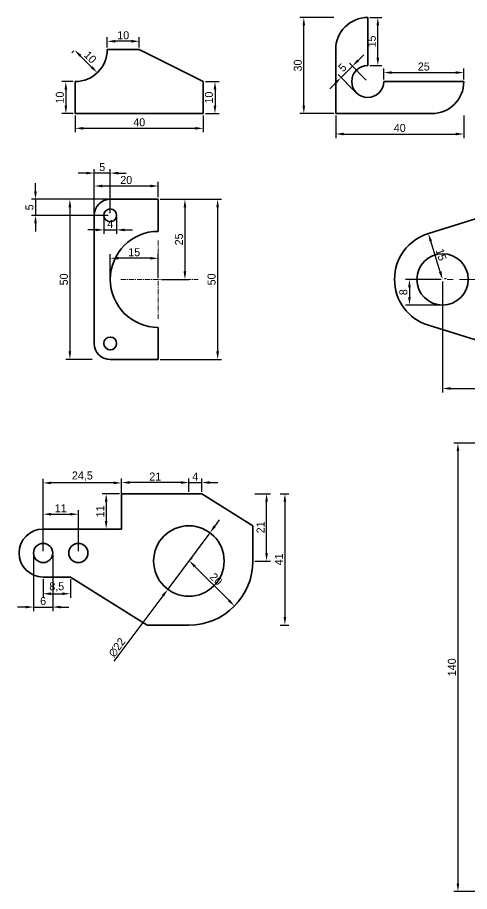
# Model space of a CAD drawing. Header units: millimetres. Extents: x 125 to 897, y -554 to 199.
# Drawn here: x 128.5 to 269.6, y -76.6 to 196.3 of the extents above; entities that cross this region are included whole.
import ezdxf

# ---------------------------------------------------------------- set-up
doc = ezdxf.new("R2010")
doc.units = ezdxf.units.MM
doc.header["$PDMODE"] = 35
doc.linetypes.add('CENTER', pattern=[50.8, 31.75, -6.35, 6.35, -6.35])
for name, color, linetype, lineweight in [('Centre', 1, 'CENTER', 18), ('Dimension', 112, 'Continuous', 18), ('Object', 7, 'Continuous', 35)]:
    doc.layers.add(name, color=color, linetype=linetype, lineweight=lineweight)
doc.dimstyles.new('ISO-25', dxfattribs={"dimtxt": 2.5, "dimasz": 2.5, "dimexe": 1.25, "dimexo": 0.625, "dimtad": 1, "dimtxsty": 'Standard', "dimcen": 2.5, "dimadec": 0, "dimazin": 0, "dimtfac": 1, "dimtmove": 0, "dimatfit": 3, "dimfxl": 1, "dimarcsym": 0})

# ---------------------------------------------------------------- blocks, each defined once
blk = doc.blocks.new('*D1')
at = {"layer": 'Defpoints', "color": 0, "transparency": 16777216}
for p in [(146.54, 166.33), (186.54, 166.33), (186.54, 161.73)]:
    blk.add_point(p, dxfattribs=at)
at = {"layer": 'Dimension', "color": 0, "lineweight": -2, "transparency": 16777216}
for p, q in [((146.54, 165.71), (146.54, 160.48)), ((186.54, 165.71), (186.54, 160.48)), ((149.04, 161.73), (184.04, 161.73))]:
    blk.add_line(p, q, dxfattribs=at)
at = {"layer": 'Dimension', "color": 0, "transparency": 16777216}
for points in [[(149.04, 162.14), (149.04, 161.31), (146.54, 161.73)], [(184.04, 162.14), (184.04, 161.31), (186.54, 161.73)]]:
    blk.add_solid(points, dxfattribs=at)
at = {"layer": 'Dimension', "color": 0, "transparency": 16777216, "insert": (166.54, 163.6), "char_height": 2.5, "attachment_point": 5}
blk.add_mtext('40', dxfattribs=at)
blk = doc.blocks.new('*D2')
at = {"layer": 'Defpoints', "color": 0, "transparency": 16777216}
for p in [(146.54, 176.33), (143.62, 166.33), (146.54, 166.33)]:
    blk.add_point(p, dxfattribs=at)
at = {"layer": 'Dimension', "color": 0, "lineweight": -2, "transparency": 16777216}
for p, q in [((145.92, 176.33), (142.37, 176.33)), ((143.62, 173.83), (143.62, 168.83)), ((145.92, 166.33), (142.37, 166.33))]:
    blk.add_line(p, q, dxfattribs=at)
at = {"layer": 'Dimension', "color": 0, "transparency": 16777216}
for points in [[(143.21, 173.83), (144.04, 173.83), (143.62, 176.33)], [(143.21, 168.83), (144.04, 168.83), (143.62, 166.33)]]:
    blk.add_solid(points, dxfattribs=at)
at = {"layer": 'Dimension', "color": 0, "transparency": 16777216, "insert": (141.75, 171.33), "char_height": 2.5, "attachment_point": 5, "rotation": 90}
blk.add_mtext('10', dxfattribs=at)
blk = doc.blocks.new('*D3')
at = {"layer": 'Defpoints', "color": 0, "transparency": 16777216}
for p in [(186.54, 176.33), (186.54, 166.33), (190.19, 166.33)]:
    blk.add_point(p, dxfattribs=at)
at = {"layer": 'Dimension', "color": 0, "lineweight": -2, "transparency": 16777216}
for p, q in [((187.17, 176.33), (191.44, 176.33)), ((190.19, 173.83), (190.19, 168.83)), ((187.17, 166.33), (191.44, 166.33))]:
    blk.add_line(p, q, dxfattribs=at)
at = {"layer": 'Dimension', "color": 0, "transparency": 16777216}
for points in [[(189.77, 173.83), (190.6, 173.83), (190.19, 176.33)], [(189.77, 168.83), (190.6, 168.83), (190.19, 166.33)]]:
    blk.add_solid(points, dxfattribs=at)
at = {"layer": 'Dimension', "color": 0, "transparency": 16777216, "insert": (188.31, 171.33), "char_height": 2.5, "attachment_point": 5, "rotation": 90}
blk.add_mtext('10', dxfattribs=at)
blk = doc.blocks.new('*D4')
at = {"layer": 'Defpoints', "color": 0, "transparency": 16777216}
for p in [(156.54, 188.9), (156.54, 186.33), (166.54, 186.33)]:
    blk.add_point(p, dxfattribs=at)
at = {"layer": 'Dimension', "color": 0, "lineweight": -2, "transparency": 16777216}
for p, q in [((156.54, 186.96), (156.54, 190.15)), ((164.04, 188.9), (159.04, 188.9)), ((166.54, 186.96), (166.54, 190.15))]:
    blk.add_line(p, q, dxfattribs=at)
at = {"layer": 'Dimension', "color": 0, "transparency": 16777216}
for points in [[(159.04, 189.32), (159.04, 188.48), (156.54, 188.9)], [(164.04, 189.32), (164.04, 188.48), (166.54, 188.9)]]:
    blk.add_solid(points, dxfattribs=at)
at = {"layer": 'Dimension', "color": 0, "transparency": 16777216, "insert": (161.54, 190.77), "char_height": 2.5, "attachment_point": 5}
blk.add_mtext('10', dxfattribs=at)
blk = doc.blocks.new('*D5')
at = {"layer": 'Defpoints', "color": 0, "transparency": 16777216}
for p in [(146.54, 186.33), (153.44, 179.09), (153.61, 179.26)]:
    blk.add_point(p, dxfattribs=at)
at = {"layer": 'Dimension', "color": 0, "lineweight": -2, "transparency": 16777216}
for p, q in [((146.1, 185.89), (145.48, 185.28)), ((148.14, 184.39), (151.67, 180.86)), ((153.17, 178.82), (152.55, 178.21))]:
    blk.add_line(p, q, dxfattribs=at)
at = {"layer": 'Dimension', "color": 0, "transparency": 16777216}
for points in [[(148.43, 184.69), (147.84, 184.1), (146.37, 186.16)], [(151.97, 181.15), (151.38, 180.56), (153.44, 179.09)]]:
    blk.add_solid(points, dxfattribs=at)
at = {"layer": 'Dimension', "color": 0, "transparency": 16777216, "insert": (151.23, 183.95), "char_height": 2.5, "attachment_point": 5, "rotation": 315}
blk.add_mtext('10', dxfattribs=at)
blk = doc.blocks.new('*D6')
at = {"layer": 'Defpoints', "color": 0, "transparency": 16777216}
for p in [(217.91, 196.33), (227.86, 196.33), (227.86, 166.33)]:
    blk.add_point(p, dxfattribs=at)
at = {"layer": 'Dimension', "color": 0, "lineweight": -2, "transparency": 16777216}
for p, q in [((227.24, 196.33), (216.66, 196.33)), ((217.91, 168.83), (217.91, 193.83)), ((227.24, 166.33), (216.66, 166.33))]:
    blk.add_line(p, q, dxfattribs=at)
at = {"layer": 'Dimension', "color": 0, "transparency": 16777216}
for points in [[(217.49, 193.83), (218.33, 193.83), (217.91, 196.33)], [(217.49, 168.83), (218.33, 168.83), (217.91, 166.33)]]:
    blk.add_solid(points, dxfattribs=at)
at = {"layer": 'Dimension', "color": 0, "transparency": 16777216, "insert": (216.04, 181.33), "char_height": 2.5, "attachment_point": 5, "rotation": 90}
blk.add_mtext('30', dxfattribs=at)
blk = doc.blocks.new('*D7')
at = {"layer": 'Defpoints', "color": 0, "transparency": 16777216}
for p in [(227.86, 166.33), (267.86, 166.33), (267.86, 159.95)]:
    blk.add_point(p, dxfattribs=at)
at = {"layer": 'Dimension', "color": 0, "lineweight": -2, "transparency": 16777216}
for p, q in [((227.86, 165.71), (227.86, 158.7)), ((267.86, 165.71), (267.86, 158.7)), ((230.36, 159.95), (265.36, 159.95))]:
    blk.add_line(p, q, dxfattribs=at)
at = {"layer": 'Dimension', "color": 0, "transparency": 16777216}
for points in [[(230.36, 160.37), (230.36, 159.53), (227.86, 159.95)], [(265.36, 160.37), (265.36, 159.53), (267.86, 159.95)]]:
    blk.add_solid(points, dxfattribs=at)
at = {"layer": 'Dimension', "color": 0, "transparency": 16777216, "insert": (247.86, 161.83), "char_height": 2.5, "attachment_point": 5}
blk.add_mtext('40', dxfattribs=at)
blk = doc.blocks.new('*D8')
at = {"layer": 'Defpoints', "color": 0, "transparency": 16777216}
for p in [(267.86, 179.13), (242.86, 176.33), (267.86, 176.33)]:
    blk.add_point(p, dxfattribs=at)
at = {"layer": 'Dimension', "color": 0, "lineweight": -2, "transparency": 16777216}
for p, q in [((242.86, 176.96), (242.86, 180.38)), ((267.86, 176.96), (267.86, 180.38)), ((245.36, 179.13), (265.36, 179.13))]:
    blk.add_line(p, q, dxfattribs=at)
at = {"layer": 'Dimension', "color": 0, "transparency": 16777216}
for points in [[(245.36, 179.55), (245.36, 178.71), (242.86, 179.13)], [(265.36, 179.55), (265.36, 178.71), (267.86, 179.13)]]:
    blk.add_solid(points, dxfattribs=at)
at = {"layer": 'Dimension', "color": 0, "transparency": 16777216, "insert": (255.36, 181.01), "char_height": 2.5, "attachment_point": 5}
blk.add_mtext('25', dxfattribs=at)
blk = doc.blocks.new('*D9')
at = {"layer": 'Defpoints', "color": 0, "transparency": 16777216}
for p in [(237.86, 196.33), (241.01, 196.33), (237.86, 181.33)]:
    blk.add_point(p, dxfattribs=at)
at = {"layer": 'Dimension', "color": 0, "lineweight": -2, "transparency": 16777216}
for p, q in [((238.49, 196.33), (242.26, 196.33)), ((241.01, 183.83), (241.01, 193.83)), ((238.49, 181.33), (242.26, 181.33))]:
    blk.add_line(p, q, dxfattribs=at)
at = {"layer": 'Dimension', "color": 0, "transparency": 16777216}
for points in [[(240.6, 193.83), (241.43, 193.83), (241.01, 196.33)], [(240.6, 183.83), (241.43, 183.83), (241.01, 181.33)]]:
    blk.add_solid(points, dxfattribs=at)
at = {"layer": 'Dimension', "color": 0, "transparency": 16777216, "insert": (239.14, 188.83), "char_height": 2.5, "attachment_point": 5, "rotation": 90}
blk.add_mtext('15', dxfattribs=at)
blk = doc.blocks.new('*D10')
at = {"layer": 'Defpoints', "color": 0, "transparency": 16777216}
for p in [(229.53, 177.6), (237.86, 176.33), (234.33, 172.8)]:
    blk.add_point(p, dxfattribs=at)
at = {"layer": 'Dimension', "color": 0, "lineweight": -2, "transparency": 16777216}
for p, q in [((234.83, 182.9), (236.6, 184.67)), ((233.06, 181.13), (229.53, 177.6)), ((237.42, 176.78), (232.18, 182.02)), ((233.89, 173.24), (228.64, 178.48)), ((227.76, 175.83), (225.99, 174.06))]:
    blk.add_line(p, q, dxfattribs=at)
at = {"layer": 'Dimension', "color": 0, "transparency": 16777216}
for points in [[(234.54, 183.19), (235.13, 182.61), (233.06, 181.13)], [(227.47, 176.12), (228.06, 175.53), (229.53, 177.6)]]:
    blk.add_solid(points, dxfattribs=at)
at = {"layer": 'Dimension', "color": 0, "transparency": 16777216, "insert": (229.97, 180.69), "char_height": 2.5, "attachment_point": 5, "rotation": 45}
blk.add_mtext('5', dxfattribs=at)
blk = doc.blocks.new('*D15')
at = {"layer": 'Defpoints', "color": 0, "transparency": 16777216}
for p in [(152.48, 139.56), (144.89, 89.56), (152.48, 89.56)]:
    blk.add_point(p, dxfattribs=at)
at = {"layer": 'Dimension', "color": 0, "lineweight": -2, "transparency": 16777216}
for p, q in [((151.86, 139.56), (143.64, 139.56)), ((144.89, 137.06), (144.89, 92.06)), ((151.86, 89.56), (143.64, 89.56))]:
    blk.add_line(p, q, dxfattribs=at)
at = {"layer": 'Dimension', "color": 0, "transparency": 16777216}
for points in [[(144.47, 137.06), (145.3, 137.06), (144.89, 139.56)], [(144.47, 92.06), (145.3, 92.06), (144.89, 89.56)]]:
    blk.add_solid(points, dxfattribs=at)
at = {"layer": 'Dimension', "color": 0, "transparency": 16777216, "insert": (143.01, 114.56), "char_height": 2.5, "attachment_point": 5, "rotation": 90}
blk.add_mtext('50', dxfattribs=at)
blk = doc.blocks.new('*D16')
at = {"layer": 'Defpoints', "color": 0, "transparency": 16777216}
for p in [(172.48, 143.72), (152.48, 139.56), (172.48, 139.56)]:
    blk.add_point(p, dxfattribs=at)
at = {"layer": 'Dimension', "color": 0, "lineweight": -2, "transparency": 16777216}
for p, q in [((152.48, 140.19), (152.48, 144.97)), ((172.48, 140.19), (172.48, 144.97)), ((154.98, 143.72), (169.98, 143.72))]:
    blk.add_line(p, q, dxfattribs=at)
at = {"layer": 'Dimension', "color": 0, "transparency": 16777216}
for points in [[(154.98, 144.14), (154.98, 143.3), (152.48, 143.72)], [(169.98, 144.14), (169.98, 143.3), (172.48, 143.72)]]:
    blk.add_solid(points, dxfattribs=at)
at = {"layer": 'Dimension', "color": 0, "transparency": 16777216, "insert": (162.48, 145.59), "char_height": 2.5, "attachment_point": 5}
blk.add_mtext('20', dxfattribs=at)
blk = doc.blocks.new('*D17')
at = {"layer": 'Defpoints', "color": 0, "transparency": 16777216}
for p in [(172.48, 139.56), (172.86, 114.56), (180.8, 114.56)]:
    blk.add_point(p, dxfattribs=at)
at = {"layer": 'Dimension', "color": 0, "lineweight": -2, "transparency": 16777216}
for p, q in [((173.11, 139.56), (182.05, 139.56)), ((180.8, 137.06), (180.8, 117.06)), ((173.49, 114.56), (182.05, 114.56))]:
    blk.add_line(p, q, dxfattribs=at)
at = {"layer": 'Dimension', "color": 0, "transparency": 16777216}
for points in [[(180.38, 137.06), (181.22, 137.06), (180.8, 139.56)], [(180.38, 117.06), (181.22, 117.06), (180.8, 114.56)]]:
    blk.add_solid(points, dxfattribs=at)
at = {"layer": 'Dimension', "color": 0, "transparency": 16777216, "insert": (178.93, 127.06), "char_height": 2.5, "attachment_point": 5, "rotation": 90}
blk.add_mtext('25', dxfattribs=at)
blk = doc.blocks.new('*D18')
at = {"layer": 'Defpoints', "color": 0, "transparency": 16777216}
for p in [(172.48, 139.56), (172.48, 89.56), (191.01, 89.56)]:
    blk.add_point(p, dxfattribs=at)
at = {"layer": 'Dimension', "color": 0, "lineweight": -2, "transparency": 16777216}
for p, q in [((173.11, 139.56), (192.26, 139.56)), ((191.01, 137.06), (191.01, 92.06)), ((173.11, 89.56), (192.26, 89.56))]:
    blk.add_line(p, q, dxfattribs=at)
at = {"layer": 'Dimension', "color": 0, "transparency": 16777216}
for points in [[(190.59, 137.06), (191.42, 137.06), (191.01, 139.56)], [(190.59, 92.06), (191.42, 92.06), (191.01, 89.56)]]:
    blk.add_solid(points, dxfattribs=at)
at = {"layer": 'Dimension', "color": 0, "transparency": 16777216, "insert": (189.13, 114.56), "char_height": 2.5, "attachment_point": 5, "rotation": 90}
blk.add_mtext('50', dxfattribs=at)
blk = doc.blocks.new('*D19')
at = {"layer": 'Defpoints', "color": 0, "transparency": 16777216}
for p in [(157.48, 121.16), (157.48, 114.56), (172.48, 114.56)]:
    blk.add_point(p, dxfattribs=at)
at = {"layer": 'Dimension', "color": 0, "lineweight": -2, "transparency": 16777216}
for p, q in [((157.48, 115.19), (157.48, 122.41)), ((169.98, 121.16), (159.98, 121.16)), ((172.48, 115.19), (172.48, 122.41))]:
    blk.add_line(p, q, dxfattribs=at)
at = {"layer": 'Dimension', "color": 0, "transparency": 16777216}
for points in [[(159.98, 121.58), (159.98, 120.74), (157.48, 121.16)], [(169.98, 121.58), (169.98, 120.74), (172.48, 121.16)]]:
    blk.add_solid(points, dxfattribs=at)
at = {"layer": 'Dimension', "color": 0, "transparency": 16777216, "insert": (164.98, 123.03), "char_height": 2.5, "attachment_point": 5}
blk.add_mtext('15', dxfattribs=at)
blk = doc.blocks.new('*D20')
at = {"layer": 'Defpoints', "color": 0, "transparency": 16777216}
for p in [(157.48, 139.56), (134.15, 134.56), (157.48, 134.56)]:
    blk.add_point(p, dxfattribs=at)
at = {"layer": 'Dimension', "color": 0, "lineweight": -2, "transparency": 16777216}
for p, q in [((134.15, 142.06), (134.15, 144.56)), ((156.86, 139.56), (132.9, 139.56)), ((134.15, 139.56), (134.15, 134.56)), ((156.86, 134.56), (132.9, 134.56)), ((134.15, 132.06), (134.15, 129.56))]:
    blk.add_line(p, q, dxfattribs=at)
at = {"layer": 'Dimension', "color": 0, "transparency": 16777216}
for points in [[(133.73, 142.06), (134.56, 142.06), (134.15, 139.56)], [(133.73, 132.06), (134.56, 132.06), (134.15, 134.56)]]:
    blk.add_solid(points, dxfattribs=at)
at = {"layer": 'Dimension', "color": 0, "transparency": 16777216, "insert": (132.27, 137.06), "char_height": 2.5, "attachment_point": 5, "rotation": 90}
blk.add_mtext('5', dxfattribs=at)
blk = doc.blocks.new('*D21')
at = {"layer": 'Defpoints', "color": 0, "transparency": 16777216}
for p in [(152.48, 147.75), (152.48, 134.56), (157.48, 134.56)]:
    blk.add_point(p, dxfattribs=at)
at = {"layer": 'Dimension', "color": 0, "lineweight": -2, "transparency": 16777216}
for p, q in [((149.98, 147.75), (147.48, 147.75)), ((152.48, 135.19), (152.48, 149)), ((157.48, 147.75), (152.48, 147.75)), ((157.48, 135.19), (157.48, 149)), ((159.98, 147.75), (162.48, 147.75))]:
    blk.add_line(p, q, dxfattribs=at)
at = {"layer": 'Dimension', "color": 0, "transparency": 16777216}
for points in [[(149.98, 148.16), (149.98, 147.33), (152.48, 147.75)], [(159.98, 148.16), (159.98, 147.33), (157.48, 147.75)]]:
    blk.add_solid(points, dxfattribs=at)
at = {"layer": 'Dimension', "color": 0, "transparency": 16777216, "insert": (154.98, 149.62), "char_height": 2.5, "attachment_point": 5}
blk.add_mtext('5', dxfattribs=at)
blk = doc.blocks.new('*D22')
at = {"layer": 'Defpoints', "color": 0, "transparency": 16777216}
for p in [(155.48, 134.56), (159.48, 134.56), (159.48, 130.01)]:
    blk.add_point(p, dxfattribs=at)
at = {"layer": 'Dimension', "color": 0, "lineweight": -2, "transparency": 16777216}
for p, q in [((155.48, 133.94), (155.48, 128.76)), ((159.48, 133.94), (159.48, 128.76)), ((152.98, 130.01), (150.48, 130.01)), ((155.48, 130.01), (159.48, 130.01)), ((161.98, 130.01), (164.48, 130.01))]:
    blk.add_line(p, q, dxfattribs=at)
at = {"layer": 'Dimension', "color": 0, "transparency": 16777216}
for points in [[(152.98, 130.43), (152.98, 129.59), (155.48, 130.01)], [(161.98, 130.43), (161.98, 129.59), (159.48, 130.01)]]:
    blk.add_solid(points, dxfattribs=at)
at = {"layer": 'Dimension', "color": 0, "transparency": 16777216, "insert": (157.48, 131.88), "char_height": 2.5, "attachment_point": 5}
blk.add_mtext('4', dxfattribs=at)
blk = doc.blocks.new('*D23')
at = {"layer": 'Defpoints', "color": 0, "transparency": 16777216}
for p in [(261.23, 114.56), (321.23, 114.56), (321.23, 80.51)]:
    blk.add_point(p, dxfattribs=at)
at = {"layer": 'Dimension', "color": 0, "lineweight": -2, "transparency": 16777216}
for p, q in [((261.23, 113.94), (261.23, 79.26)), ((321.23, 113.94), (321.23, 79.26)), ((263.73, 80.51), (318.73, 80.51))]:
    blk.add_line(p, q, dxfattribs=at)
at = {"layer": 'Dimension', "color": 0, "transparency": 16777216}
for points in [[(263.73, 80.92), (263.73, 80.09), (261.23, 80.51)], [(318.73, 80.92), (318.73, 80.09), (321.23, 80.51)]]:
    blk.add_solid(points, dxfattribs=at)
at = {"layer": 'Dimension', "color": 0, "transparency": 16777216, "insert": (291.23, 82.38), "char_height": 2.5, "attachment_point": 5}
blk.add_mtext('60', dxfattribs=at)
blk = doc.blocks.new('*D24')
at = {"layer": 'Defpoints', "color": 0, "transparency": 16777216}
for p in [(256.79, 128.89), (256.79, 128.89), (261.23, 114.56)]:
    blk.add_point(p, dxfattribs=at)
at = {"layer": 'Dimension', "color": 0, "lineweight": -2, "transparency": 16777216}
for p, q in [((257.39, 129.08), (257.99, 129.26)), ((260.49, 116.95), (257.53, 126.5)), ((261.83, 114.75), (262.43, 114.93))]:
    blk.add_line(p, q, dxfattribs=at)
at = {"layer": 'Dimension', "color": 0, "transparency": 16777216}
for points in [[(257.93, 126.63), (257.13, 126.38), (256.79, 128.89)], [(260.89, 117.07), (260.09, 116.83), (261.23, 114.56)]]:
    blk.add_solid(points, dxfattribs=at)
at = {"layer": 'Dimension', "color": 0, "transparency": 16777216, "insert": (260.8, 122.28), "char_height": 2.5, "attachment_point": 5, "rotation": 287.217}
blk.add_mtext('15', dxfattribs=at)
blk = doc.blocks.new('*D26')
at = {"layer": 'Defpoints', "color": 0, "transparency": 16777216}
for p in [(261.23, 114.56), (250.89, 106.56), (261.23, 106.56)]:
    blk.add_point(p, dxfattribs=at)
at = {"layer": 'Dimension', "color": 0, "lineweight": -2, "transparency": 16777216}
for p, q in [((260.61, 114.56), (249.64, 114.56)), ((250.89, 112.06), (250.89, 109.06)), ((260.61, 106.56), (249.64, 106.56))]:
    blk.add_line(p, q, dxfattribs=at)
at = {"layer": 'Dimension', "color": 0, "transparency": 16777216}
for points in [[(250.47, 112.06), (251.31, 112.06), (250.89, 114.56)], [(250.47, 109.06), (251.31, 109.06), (250.89, 106.56)]]:
    blk.add_solid(points, dxfattribs=at)
at = {"layer": 'Dimension', "color": 0, "transparency": 16777216, "insert": (249.01, 110.56), "char_height": 2.5, "attachment_point": 5, "rotation": 90}
blk.add_mtext('8', dxfattribs=at)
blk = doc.blocks.new('*D33')
at = {"layer": 'Defpoints', "color": 0, "transparency": 16777216}
for p in [(186.03, 51.13), (182.03, 47.63), (186.03, 47.63)]:
    blk.add_point(p, dxfattribs=at)
at = {"layer": 'Dimension', "color": 0, "lineweight": -2, "transparency": 16777216}
for p, q in [((182.03, 48.26), (182.03, 52.38)), ((186.03, 48.26), (186.03, 52.38)), ((179.53, 51.13), (177.03, 51.13)), ((182.03, 51.13), (186.03, 51.13)), ((188.53, 51.13), (191.03, 51.13))]:
    blk.add_line(p, q, dxfattribs=at)
at = {"layer": 'Dimension', "color": 0, "transparency": 16777216}
for points in [[(179.53, 51.55), (179.53, 50.71), (182.03, 51.13)], [(188.53, 51.55), (188.53, 50.71), (186.03, 51.13)]]:
    blk.add_solid(points, dxfattribs=at)
at = {"layer": 'Dimension', "color": 0, "transparency": 16777216, "insert": (184.03, 53.01), "char_height": 2.5, "attachment_point": 5}
blk.add_mtext('4', dxfattribs=at)
blk = doc.blocks.new('*D34')
at = {"layer": 'Defpoints', "color": 0, "transparency": 16777216}
for p in [(161.03, 51.13), (161.03, 47.63), (182.03, 47.63)]:
    blk.add_point(p, dxfattribs=at)
at = {"layer": 'Dimension', "color": 0, "lineweight": -2, "transparency": 16777216}
for p, q in [((161.03, 48.26), (161.03, 52.38)), ((182.03, 48.26), (182.03, 52.38)), ((179.53, 51.13), (163.53, 51.13))]:
    blk.add_line(p, q, dxfattribs=at)
at = {"layer": 'Dimension', "color": 0, "transparency": 16777216}
for points in [[(163.53, 51.55), (163.53, 50.71), (161.03, 51.13)], [(179.53, 51.55), (179.53, 50.71), (182.03, 51.13)]]:
    blk.add_solid(points, dxfattribs=at)
at = {"layer": 'Dimension', "color": 0, "transparency": 16777216, "insert": (171.53, 53.01), "char_height": 2.5, "attachment_point": 5}
blk.add_mtext('21', dxfattribs=at)
blk = doc.blocks.new('*D35')
at = {"layer": 'Defpoints', "color": 0, "transparency": 16777216}
for p in [(136.53, 51.02), (136.53, 36.63), (161.03, 36.63)]:
    blk.add_point(p, dxfattribs=at)
at = {"layer": 'Dimension', "color": 0, "lineweight": -2, "transparency": 16777216}
for p, q in [((136.53, 37.26), (136.53, 52.27)), ((161.03, 37.26), (161.03, 52.27)), ((158.53, 51.02), (139.03, 51.02))]:
    blk.add_line(p, q, dxfattribs=at)
at = {"layer": 'Dimension', "color": 0, "transparency": 16777216}
for points in [[(139.03, 51.44), (139.03, 50.61), (136.53, 51.02)], [(158.53, 51.44), (158.53, 50.61), (161.03, 51.02)]]:
    blk.add_solid(points, dxfattribs=at)
at = {"layer": 'Dimension', "color": 0, "transparency": 16777216, "insert": (148.78, 53.11), "char_height": 2.5, "attachment_point": 5}
blk.add_mtext('24,5', dxfattribs=at)
blk = doc.blocks.new('*D37')
at = {"layer": 'Defpoints', "color": 0, "transparency": 16777216}
for p in [(202.03, 47.63), (206.28, 47.63), (202.03, 26.63)]:
    blk.add_point(p, dxfattribs=at)
at = {"layer": 'Dimension', "color": 0, "lineweight": -2, "transparency": 16777216}
for p, q in [((202.65, 47.63), (207.53, 47.63)), ((206.28, 29.13), (206.28, 45.13)), ((202.65, 26.63), (207.53, 26.63))]:
    blk.add_line(p, q, dxfattribs=at)
at = {"layer": 'Dimension', "color": 0, "transparency": 16777216}
for points in [[(205.87, 45.13), (206.7, 45.13), (206.28, 47.63)], [(205.87, 29.13), (206.7, 29.13), (206.28, 26.63)]]:
    blk.add_solid(points, dxfattribs=at)
at = {"layer": 'Dimension', "color": 0, "transparency": 16777216, "insert": (204.41, 37.13), "char_height": 2.5, "attachment_point": 5, "rotation": 90}
blk.add_mtext('21', dxfattribs=at)
blk = doc.blocks.new('*D38')
at = {"layer": 'Defpoints', "color": 0, "transparency": 16777216}
for p in [(209.95, 47.63), (209.95, 6.63), (212.01, 6.63)]:
    blk.add_point(p, dxfattribs=at)
at = {"layer": 'Dimension', "color": 0, "lineweight": -2, "transparency": 16777216}
for p, q in [((210.58, 47.63), (213.26, 47.63)), ((212.01, 45.13), (212.01, 9.13)), ((210.58, 6.63), (213.26, 6.63))]:
    blk.add_line(p, q, dxfattribs=at)
at = {"layer": 'Dimension', "color": 0, "transparency": 16777216}
for points in [[(211.59, 45.13), (212.42, 45.13), (212.01, 47.63)], [(211.59, 9.13), (212.42, 9.13), (212.01, 6.63)]]:
    blk.add_solid(points, dxfattribs=at)
at = {"layer": 'Dimension', "color": 0, "transparency": 16777216, "insert": (210.13, 27.13), "char_height": 2.5, "attachment_point": 5, "rotation": 90}
blk.add_mtext('41', dxfattribs=at)
blk = doc.blocks.new('*D40')
at = {"layer": 'Defpoints', "color": 0, "transparency": 16777216}
for p in [(136.53, 21.63), (145.03, 21.63), (145.03, 16.42)]:
    blk.add_point(p, dxfattribs=at)
at = {"layer": 'Dimension', "color": 0, "lineweight": -2, "transparency": 16777216}
for p, q in [((136.53, 21.01), (136.53, 15.17)), ((145.03, 21.01), (145.03, 15.17)), ((139.03, 16.42), (142.53, 16.42))]:
    blk.add_line(p, q, dxfattribs=at)
at = {"layer": 'Dimension', "color": 0, "transparency": 16777216}
for points in [[(139.03, 16.84), (139.03, 16.01), (136.53, 16.42)], [(142.53, 16.84), (142.53, 16.01), (145.03, 16.42)]]:
    blk.add_solid(points, dxfattribs=at)
at = {"layer": 'Dimension', "color": 0, "transparency": 16777216, "insert": (140.78, 18.51), "char_height": 2.5, "attachment_point": 5}
blk.add_mtext('8,5', dxfattribs=at)
blk = doc.blocks.new('*D41')
at = {"layer": 'Defpoints', "color": 0, "transparency": 16777216}
for p in [(182.03, 26.63), (196.17, 12.49), (196.27, 12.59)]:
    blk.add_point(p, dxfattribs=at)
at = {"layer": 'Dimension', "color": 0, "lineweight": -2, "transparency": 16777216}
for p, q in [((182.47, 27.08), (183.01, 27.61)), ((183.89, 24.96), (194.5, 14.36)), ((196.61, 12.93), (197.15, 13.47))]:
    blk.add_line(p, q, dxfattribs=at)
at = {"layer": 'Dimension', "color": 0, "transparency": 16777216}
for points in [[(184.19, 25.26), (183.6, 24.67), (182.12, 26.73)], [(194.79, 14.65), (194.2, 14.06), (196.27, 12.59)]]:
    blk.add_solid(points, dxfattribs=at)
at = {"layer": 'Dimension', "color": 0, "transparency": 16777216, "insert": (190.52, 20.98), "char_height": 2.5, "attachment_point": 5, "rotation": 315}
blk.add_mtext('20', dxfattribs=at)
blk = doc.blocks.new('*D42')
at = {"layer": 'Defpoints', "color": 0, "transparency": 16777216}
for p in [(188.59, 35.46), (175.46, 17.81)]:
    blk.add_point(p, dxfattribs=at)
at = {"layer": 'Dimension', "color": 0, "lineweight": -2, "transparency": 16777216}
for p, q in [((190.09, 37.46), (191.58, 39.47)), ((188.59, 35.46), (175.46, 17.81)), ((158.75, -4.64), (173.97, 15.8))]:
    blk.add_line(p, q, dxfattribs=at)
at = {"layer": 'Dimension', "color": 0, "transparency": 16777216}
for points in [[(189.75, 37.71), (190.42, 37.21), (188.59, 35.46)], [(173.63, 16.05), (174.3, 15.55), (175.46, 17.81)]]:
    blk.add_solid(points, dxfattribs=at)
at = {"layer": 'Dimension', "color": 0, "transparency": 16777216, "insert": (159.61, -0.35), "char_height": 2.5, "attachment_point": 5, "rotation": 53.343}
blk.add_mtext('∅22', dxfattribs=at)
blk = doc.blocks.new('*D43')
at = {"layer": 'Defpoints', "color": 0, "transparency": 16777216}
for p in [(147.53, 41.25), (136.53, 29.13), (147.53, 29.13)]:
    blk.add_point(p, dxfattribs=at)
at = {"layer": 'Dimension', "color": 0, "lineweight": -2, "transparency": 16777216}
for p, q in [((136.53, 29.76), (136.53, 42.5)), ((139.03, 41.25), (145.03, 41.25)), ((147.53, 29.76), (147.53, 42.5))]:
    blk.add_line(p, q, dxfattribs=at)
at = {"layer": 'Dimension', "color": 0, "transparency": 16777216}
for points in [[(139.03, 41.66), (139.03, 40.83), (136.53, 41.25)], [(145.03, 41.66), (145.03, 40.83), (147.53, 41.25)]]:
    blk.add_solid(points, dxfattribs=at)
at = {"layer": 'Dimension', "color": 0, "transparency": 16777216, "insert": (142.03, 43.12), "char_height": 2.5, "attachment_point": 5}
blk.add_mtext('11', dxfattribs=at)
blk = doc.blocks.new('*D44')
at = {"layer": 'Defpoints', "color": 0, "transparency": 16777216}
for p in [(161.03, 47.63), (156.22, 36.63), (161.03, 36.63)]:
    blk.add_point(p, dxfattribs=at)
at = {"layer": 'Dimension', "color": 0, "lineweight": -2, "transparency": 16777216}
for p, q in [((160.4, 47.63), (154.97, 47.63)), ((156.22, 45.13), (156.22, 39.13)), ((160.4, 36.63), (154.97, 36.63))]:
    blk.add_line(p, q, dxfattribs=at)
at = {"layer": 'Dimension', "color": 0, "transparency": 16777216}
for points in [[(155.8, 45.13), (156.63, 45.13), (156.22, 47.63)], [(155.8, 39.13), (156.63, 39.13), (156.22, 36.63)]]:
    blk.add_solid(points, dxfattribs=at)
at = {"layer": 'Dimension', "color": 0, "transparency": 16777216, "insert": (154.34, 42.13), "char_height": 2.5, "attachment_point": 5, "rotation": 90}
blk.add_mtext('11', dxfattribs=at)
blk = doc.blocks.new('*D45')
at = {"layer": 'Defpoints', "color": 0, "transparency": 16777216}
for p in [(133.53, 29.13), (139.53, 29.13), (139.53, 12.26)]:
    blk.add_point(p, dxfattribs=at)
at = {"layer": 'Dimension', "color": 0, "lineweight": -2, "transparency": 16777216}
for p, q in [((133.53, 28.51), (133.53, 11.01)), ((139.53, 28.51), (139.53, 11.01)), ((131.03, 12.26), (128.53, 12.26)), ((133.53, 12.26), (139.53, 12.26)), ((142.03, 12.26), (144.53, 12.26))]:
    blk.add_line(p, q, dxfattribs=at)
at = {"layer": 'Dimension', "color": 0, "transparency": 16777216}
for points in [[(131.03, 12.67), (131.03, 11.84), (133.53, 12.26)], [(142.03, 12.67), (142.03, 11.84), (139.53, 12.26)]]:
    blk.add_solid(points, dxfattribs=at)
at = {"layer": 'Dimension', "color": 0, "transparency": 16777216, "insert": (136.53, 14.13), "char_height": 2.5, "attachment_point": 5}
blk.add_mtext('6', dxfattribs=at)
blk = doc.blocks.new('*D46')
at = {"layer": 'Defpoints', "color": 0, "transparency": 16777216}
for p in [(320.85, 63.45), (266.02, -76.55), (320.85, -76.55)]:
    blk.add_point(p, dxfattribs=at)
at = {"layer": 'Dimension', "color": 0, "lineweight": -2, "transparency": 16777216}
for p, q in [((320.23, 63.45), (264.77, 63.45)), ((266.02, 60.95), (266.02, -74.05)), ((320.23, -76.55), (264.77, -76.55))]:
    blk.add_line(p, q, dxfattribs=at)
at = {"layer": 'Dimension', "color": 0, "transparency": 16777216}
for points in [[(265.6, 60.95), (266.43, 60.95), (266.02, 63.45)], [(265.6, -74.05), (266.43, -74.05), (266.02, -76.55)]]:
    blk.add_solid(points, dxfattribs=at)
at = {"layer": 'Dimension', "color": 0, "transparency": 16777216, "insert": (264.14, -6.55), "char_height": 2.5, "attachment_point": 5, "rotation": 90}
blk.add_mtext('140', dxfattribs=at)

msp = doc.modelspace()

# ---------------------------------------------------------------- linework, layer by layer
at = {"layer": 'Centre', "ltscale": 0.05}
for p, q in [((172.48, 126.72), (172.48, 102.16)), ((160.76, 114.56), (184.96, 114.56))]:
    msp.add_line(p, q, dxfattribs=at)
at = {"layer": 'Centre', "ltscale": 0.3}
msp.add_line((251.23, 114.56), (330.3, 114.56), dxfattribs=at)
at = {"layer": 'Object'}
for p, q in [((237.86, 196.33), (237.86, 196.33)), ((237.86, 196.33), (237.86, 181.33)), ((166.54, 186.33), (156.54, 186.33)), ((186.54, 176.33), (166.54, 186.33)), ((227.86, 166.33), (227.86, 186.33)), ((146.54, 176.33), (146.54, 166.33)), ((186.54, 166.33), (186.54, 176.33)), ((242.86, 176.33), (267.86, 176.33)), ((267.86, 176.33), (267.86, 176.33)), ((146.54, 166.33), (186.54, 166.33)), ((257.86, 166.33), (227.86, 166.33)), ((172.48, 139.56), (157.48, 139.56)), ((172.48, 139.56), (172.48, 129.56)), ((152.48, 134.56), (152.48, 114.56)), ((277.09, 135.18), (256.79, 128.89)), ((152.48, 94.56), (152.48, 114.56)), ((172.48, 89.56), (172.48, 99.56)), ((277.09, 93.94), (256.79, 100.24)), ((172.48, 89.56), (157.48, 89.56)), ((161.03, 36.63), (161.03, 47.63)), ((161.03, 47.63), (186.03, 47.63)), ((186.03, 47.63), (202.03, 37.64)), ((136.53, 36.63), (161.03, 36.63)), ((202.03, 37.64), (202.03, 26.63)), ((136.53, 21.63), (145.03, 21.63)), ((145.03, 21.63), (169.03, 6.63)), ((182.03, 6.63), (169.03, 6.63))]:
    msp.add_line(p, q, dxfattribs=at)
for centre, radius in [((157.48, 134.56), 2), ((261.23, 114.56), 8), ((157.48, 94.56), 2), ((182.03, 26.63), 11), ((136.53, 29.13), 3), ((147.53, 29.13), 3)]:
    msp.add_circle(centre, radius, dxfattribs=at)
for centre, radius, start, end in [((237.86, 186.33), 10, 90, 180), ((146.54, 186.33), 10, 270, 0), ((237.86, 176.33), 5, 90, 0), ((257.86, 176.33), 10, 270, 0), ((157.48, 134.56), 5, 90, 180), ((172.48, 114.56), 15, 90, 180), ((261.23, 114.56), 15, 107.217, 252.783), ((172.48, 114.56), 15, 180, 270), ((157.48, 94.56), 5, 180, 270), ((136.53, 29.13), 7.5, 90, 270), ((182.03, 26.63), 20, 270, 0)]:
    msp.add_arc(centre, radius, start, end, dxfattribs=at)

# ---------------------------------------------------------------- dimensions: what is measured, and where the dimension line sits
at = {"layer": 'Dimension'}
for base, p1, p2, picture, middle in [((217.91, 196.33), (227.86, 166.33), (227.86, 196.33), '*D6', (216.04, 181.33)), ((241.01, 196.33), (237.86, 181.33), (237.86, 196.33), '*D9', (239.14, 188.83)), ((143.62, 166.33), (146.54, 176.33), (146.54, 166.33), '*D2', (141.75, 171.33)), ((190.19, 166.33), (186.54, 176.33), (186.54, 166.33), '*D3', (188.31, 171.33)), ((134.15, 134.56), (157.48, 139.56), (157.48, 134.56), '*D20', (132.27, 137.06)), ((144.89, 89.56), (152.48, 139.56), (152.48, 89.56), '*D15', (143.01, 114.56)), ((180.8, 114.56), (172.48, 139.56), (172.86, 114.56), '*D17', (178.93, 127.06)), ((191.01, 89.56), (172.48, 139.56), (172.48, 89.56), '*D18', (189.13, 114.56)), ((250.89, 106.56), (261.23, 114.56), (261.23, 106.56), '*D26', (249.01, 110.56)), ((266.02, -76.55), (320.85, 63.45), (320.85, -76.55), '*D46', (264.14, -6.55)), ((156.22, 36.63), (161.03, 47.63), (161.03, 36.63), '*D44', (154.34, 42.13)), ((206.28, 47.63), (202.03, 26.63), (202.03, 47.63), '*D37', (204.41, 37.13)), ((212.01, 6.63), (209.95, 47.63), (209.95, 6.63), '*D38', (210.13, 27.13))]:
    dim = msp.add_linear_dim(base=base, p1=p1, p2=p2, angle=90, dimstyle='ISO-25', override={"dimdec": 1, "dimadec": 1, "dimtdec": 1, "dimfrac": 2}, dxfattribs=at)
    dim.commit()
    dim.dimension.update_dxf_attribs({"geometry": picture, "text_midpoint": middle})
for base, p1, p2, picture, middle in [((156.54, 188.9), (166.54, 186.33), (156.54, 186.33), '*D4', (161.54, 190.77)), ((267.86, 179.13), (242.86, 176.33), (267.86, 176.33), '*D8', (255.36, 181.01)), ((186.54, 161.73), (146.54, 166.33), (186.54, 166.33), '*D1', (166.54, 163.6)), ((267.86, 159.95), (227.86, 166.33), (267.86, 166.33), '*D7', (247.86, 161.83)), ((152.48, 147.75), (157.48, 134.56), (152.48, 134.56), '*D21', (154.98, 149.62)), ((172.48, 143.72), (152.48, 139.56), (172.48, 139.56), '*D16', (162.48, 145.59)), ((159.48, 130.01), (155.48, 134.56), (159.48, 134.56), '*D22', (157.48, 131.88)), ((157.48, 121.16), (172.48, 114.56), (157.48, 114.56), '*D19', (164.98, 123.03)), ((321.23, 80.51), (261.23, 114.56), (321.23, 114.56), '*D23', (291.23, 82.38)), ((136.53, 51.02), (161.03, 36.63), (136.53, 36.63), '*D35', (148.78, 53.11)), ((161.03, 51.13), (182.03, 47.63), (161.03, 47.63), '*D34', (171.53, 53.01)), ((186.03, 51.13), (182.03, 47.63), (186.03, 47.63), '*D33', (184.03, 53.01)), ((147.53, 41.25), (136.53, 29.13), (147.53, 29.13), '*D43', (142.03, 43.12)), ((139.53, 12.26), (133.53, 29.13), (139.53, 29.13), '*D45', (136.53, 14.13)), ((145.03, 16.42), (136.53, 21.63), (145.03, 21.63), '*D40', (140.78, 18.51))]:
    dim = msp.add_linear_dim(base=base, p1=p1, p2=p2, dimstyle='ISO-25', override={"dimdec": 1, "dimadec": 1, "dimtdec": 1, "dimfrac": 2}, dxfattribs=at)
    dim.commit()
    dim.dimension.update_dxf_attribs({"geometry": picture, "text_midpoint": middle})
for p1, p2, distance, picture, middle in [((146.54, 186.33), (153.61, 179.26), -0.24, '*D5', (151.23, 183.95)), ((237.86, 176.33), (234.33, 172.8), -6.79, '*D10', (229.97, 180.69)), ((261.23, 114.56), (256.79, 128.89), 0, '*D24', (260.8, 122.28)), ((182.03, 26.63), (196.17, 12.49), 0.14, '*D41', (190.52, 20.98))]:
    dim = msp.add_aligned_dim(p1=p1, p2=p2, distance=distance, dimstyle='ISO-25', override={"dimdec": 1, "dimadec": 1, "dimtdec": 1, "dimfrac": 2}, dxfattribs=at)
    dim.commit()
    dim.dimension.update_dxf_attribs({"geometry": picture, "text_midpoint": middle})
dim = msp.add_diameter_dim_2p(p1=(188.59, 35.46), p2=(175.46, 17.81), dimstyle='ISO-25', override={"dimdec": 1, "dimadec": 1, "dimtdec": 1, "dimfrac": 2}, dxfattribs=at)
dim.commit()
dim.dimension.update_dxf_attribs({"geometry": '*D42', "text_midpoint": (161.11, -1.47), "dimtype": 163})

doc.saveas('drawing.dxf')
